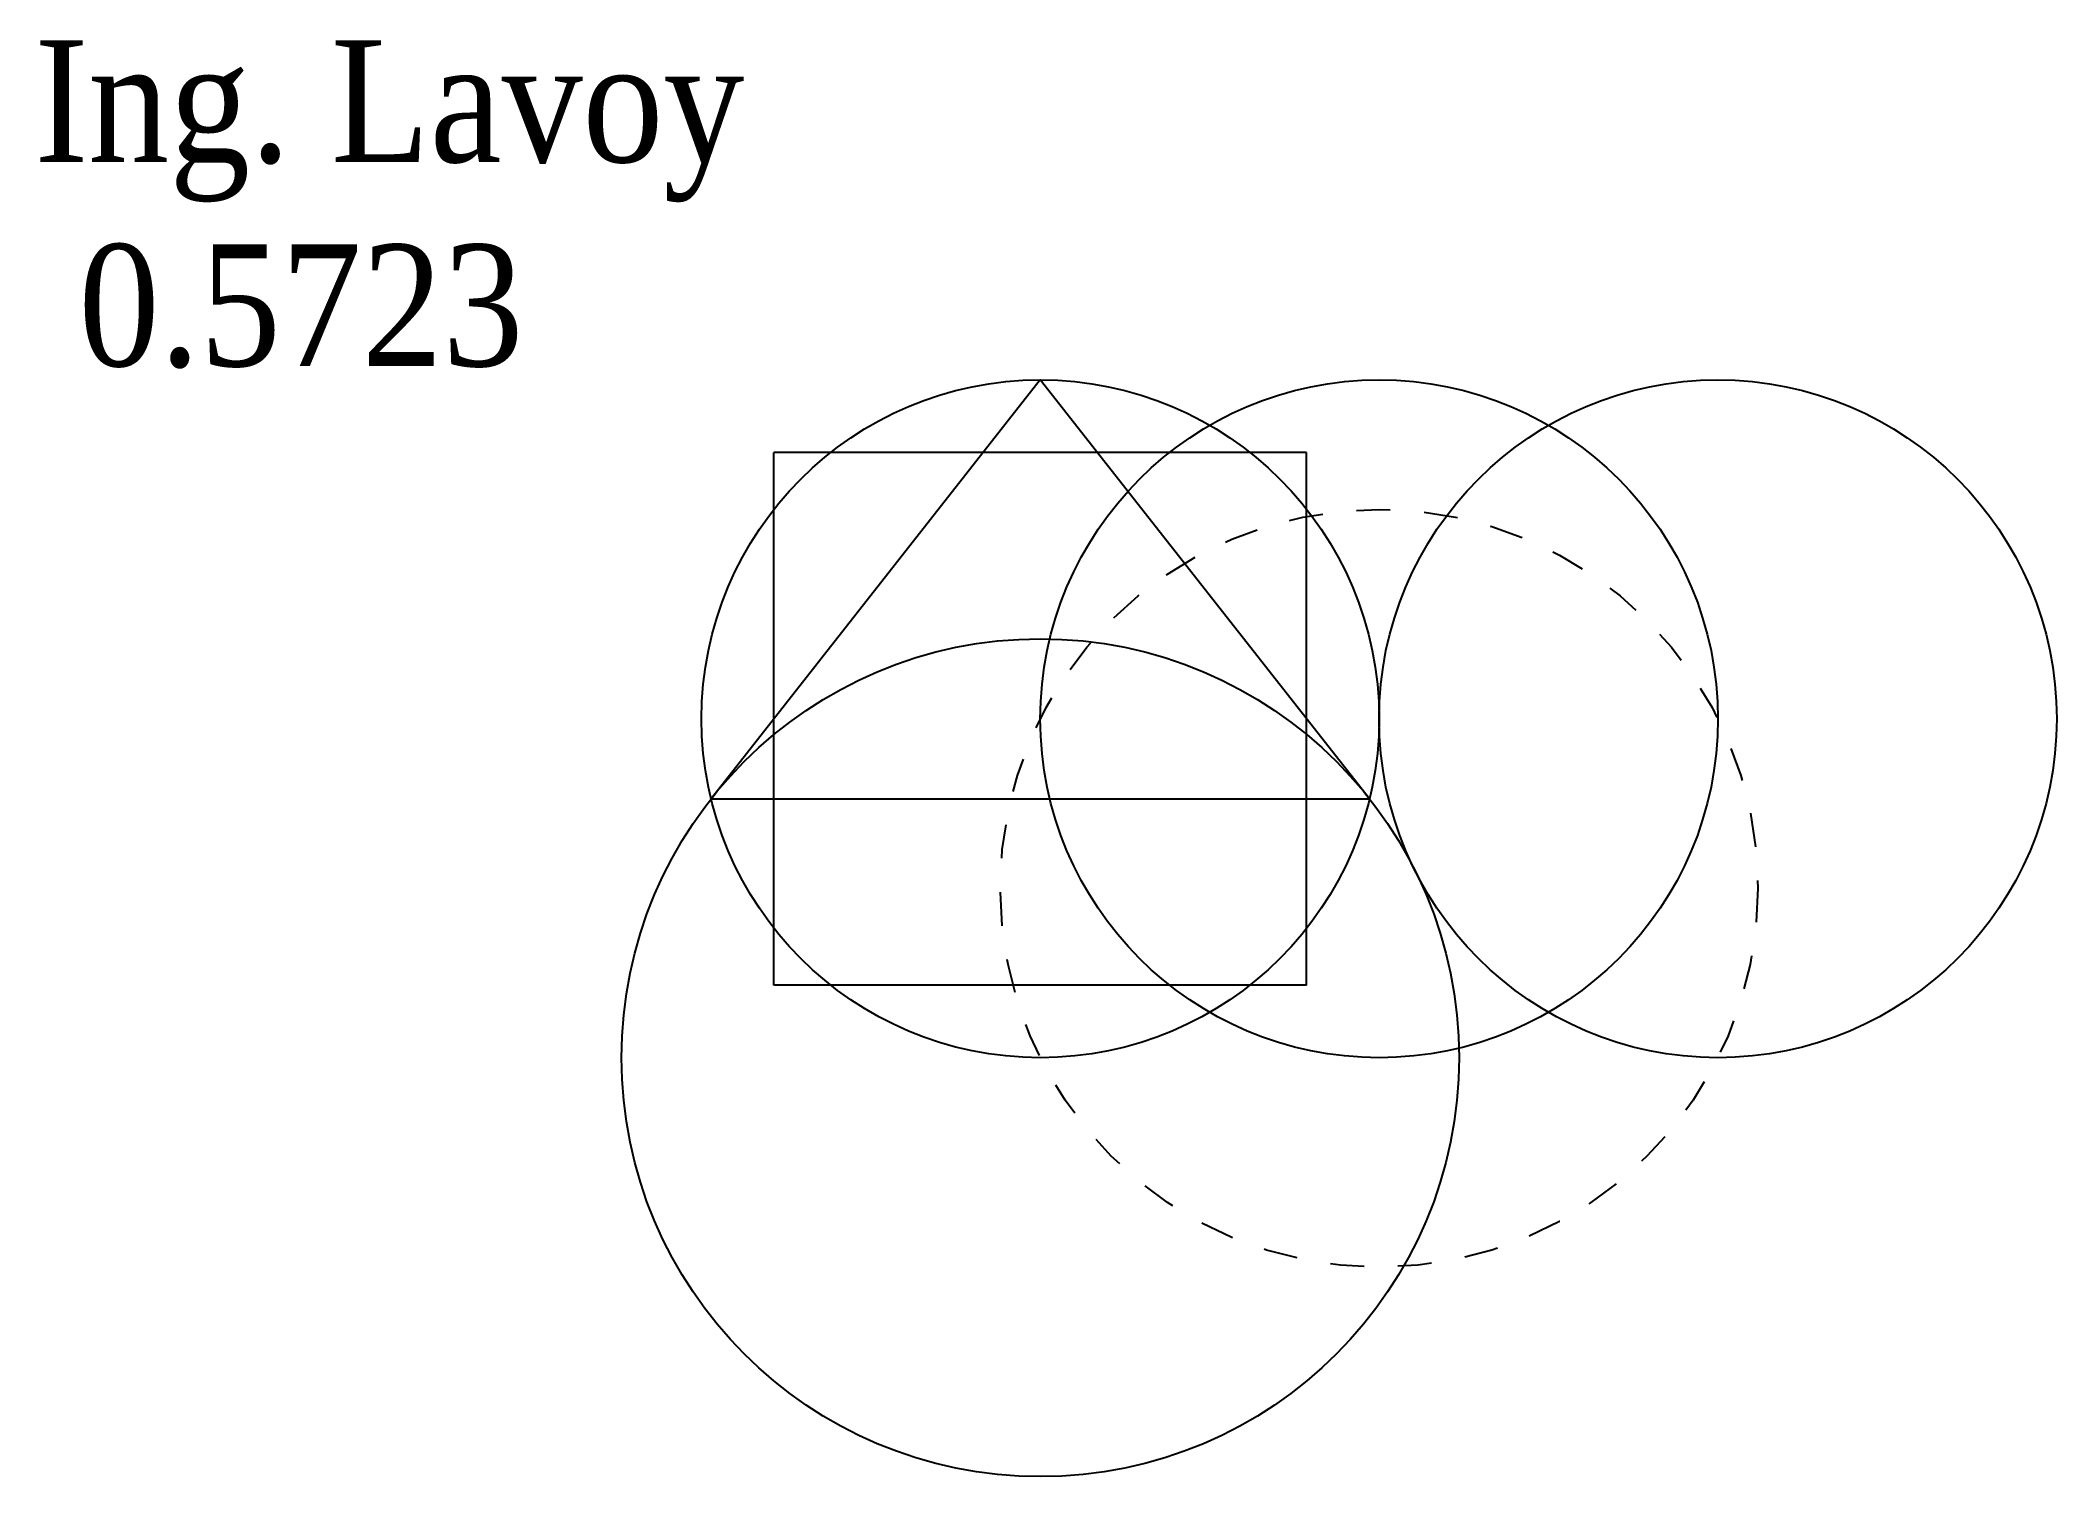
# Model space of a CAD drawing. Header units: millimetres. Extents: x 0.02 to 5.97, y 0 to 4.24.
import ezdxf

# ---------------------------------------------------------------- set-up
doc = ezdxf.new("R2010")
doc.units = ezdxf.units.MM
doc.linetypes.add('ACAD_ISO03W100', pattern=[30, 12, -18])
for name, color, linetype in [('3 Circulos generadores', 1, 'Continuous'), ('Circulo 1.236', 6, 'Continuous'), ('Circulo 2.4721', 6, 'Continuous'), ('Cuadrado Cuadratura', 5, 'Continuous'), ('Gran Piramide', 3, 'Continuous')]:
    doc.layers.add(name, color=color, linetype=linetype)
doc.styles.add('Garamond', font='GARA.TTF')

msp = doc.modelspace()

# ---------------------------------------------------------------- linework, layer by layer
at = {"layer": '3 Circulos generadores'}
for centre in [(2.969, 2.2361), (3.969, 2.2361), (4.969, 2.2361)]:
    msp.add_circle(centre, 1, dxfattribs=at)
at = {"layer": 'Circulo 1.236', "linetype": 'ACAD_ISO03W100', "ltscale": 0.004}
msp.add_circle((3.969, 1.7361), 1.118, dxfattribs=at)
at = {"layer": 'Circulo 2.4721'}
msp.add_circle((2.969, 1.2361), 1.2361, dxfattribs=at)
at = {"layer": 'Cuadrado Cuadratura'}
for p, q in [((3.7551, 3.0222), (2.1828, 3.0222)), ((2.1828, 1.4499), (2.1828, 3.0222)), ((3.7551, 1.4499), (3.7551, 3.0222)), ((3.7551, 1.4499), (2.1828, 1.4499))]:
    msp.add_line(p, q, dxfattribs=at)
at = {"layer": 'Gran Piramide'}
for p, q in [((2.969, 3.2361), (1.9972, 2)), ((3.9407, 2), (2.969, 3.2361)), ((1.9972, 2), (3.9407, 2))]:
    msp.add_line(p, q, dxfattribs=at)

# ---------------------------------------------------------------- texts
at = {"layer": 'Gran Piramide', "color": 7, "style": 'Garamond'}
for s, p in [('Ing. Lavoy', (0, 3.8786)), ('0.5723', (0.1303, 3.2767))]:
    msp.add_text(s, height=0.35939, dxfattribs=at).set_placement(p)

doc.saveas('drawing.dxf')
